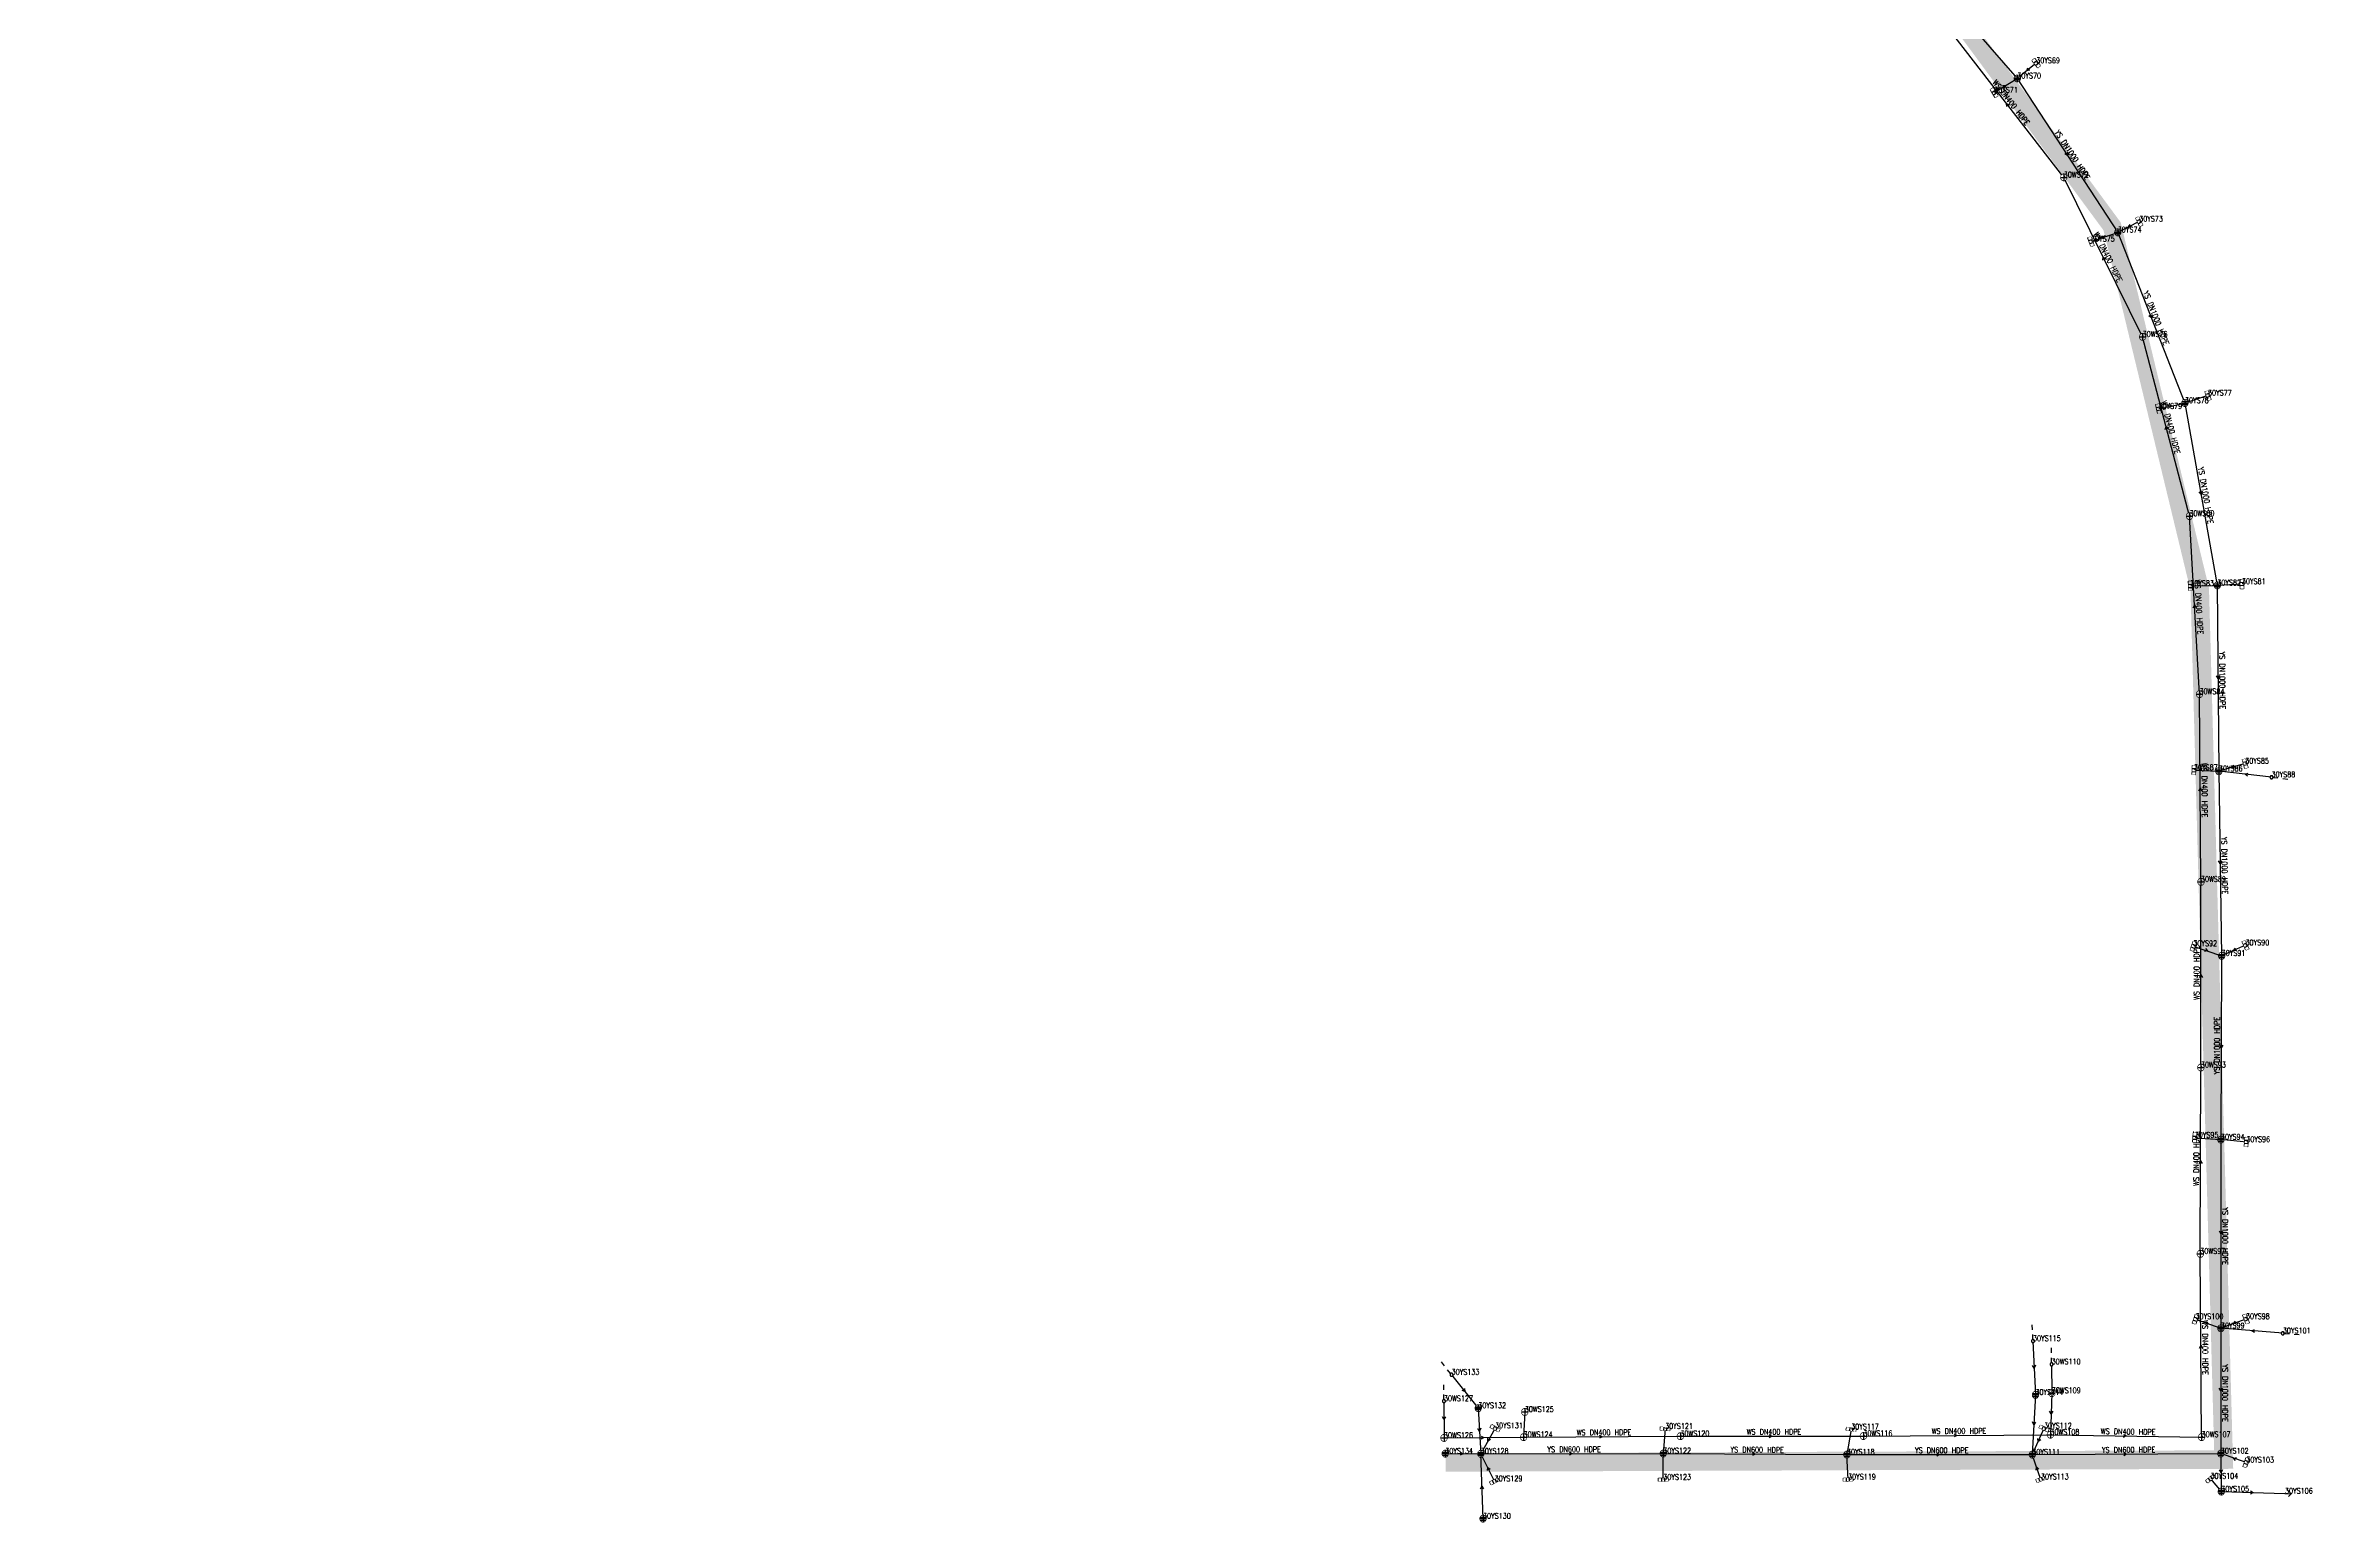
# Model space of a CAD drawing. Extents: x 78813 to 99477, y 2421021 to 2448125.
# Drawn here: x 81589.8 to 81956.3, y 2430629.7 to 2430868.6 of the extents above; entities that cross this region are included whole.
import ezdxf
from ezdxf.enums import TextEntityAlignment as Align

# ---------------------------------------------------------------- set-up
doc = ezdxf.new("R2010")
doc.units = 0
doc.set_wipeout_variables(frame=1)
doc.layers.get('0').update_dxf_attribs({"linetype": 'CONTINUOUS'})
for name, color, linetype in [('DX_WS', 16, 'CONTINUOUS'), ('DX_YS', 42, 'CONTINUOUS'), ('道路', 5, 'CONTINUOUS')]:
    doc.layers.add(name, color=color, linetype=linetype)
for name, color, linetype, true_color in [('WSLINE', 7, 'CONTINUOUS', 0x7f0000), ('YSANNEXE', 7, 'CONTINUOUS', 0xcc9900), ('YSLINE', 7, 'CONTINUOUS', 0xcc9900)]:
    doc.layers.add(name, color=color, linetype=linetype, true_color=true_color)
doc.styles.add('CcNameZT', font='txt.SHX', dxfattribs={"width": 0.8, "bigfont": 'HZTXT.SHX'})
doc.styles.get("Standard").update_dxf_attribs({"font": 'txt.shx', "bigfont": 'hztxt.shx'})

# ---------------------------------------------------------------- blocks, each defined once
blk = doc.blocks.new('PS非普查')
blk.add_lwpolyline([(3.7, 0), (5.3, 0)])
blk.add_wipeout([(0.5, 0), (0.5, 0.03), (0.5, 0.07), (0.49, 0.1), (0.48, 0.14), (0.47, 0.17), (0.46, 0.2), (0.44, 0.23), (0.42, 0.26), (0.4, 0.29), (0.38, 0.32), (0.36, 0.35), (0.33, 0.37), (0.31, 0.39), (0.28, 0.41), (0.25, 0.43), (0.22, 0.45), (0.19, 0.46), (0.15, 0.48), (0.12, 0.49), (0.09, 0.49), (0.05, 0.5), (0.02, 0.5), (-0.02, 0.5), (-0.05, 0.5), (-0.09, 0.49), (-0.12, 0.49), (-0.15, 0.48), (-0.19, 0.46), (-0.22, 0.45), (-0.25, 0.43), (-0.28, 0.41), (-0.31, 0.39), (-0.33, 0.37), (-0.36, 0.35), (-0.38, 0.32), (-0.4, 0.29), (-0.42, 0.26), (-0.44, 0.23), (-0.46, 0.2), (-0.47, 0.17), (-0.48, 0.14), (-0.49, 0.1), (-0.5, 0.07), (-0.5, 0.03), (-0.5, 0), (-0.5, -0.03), (-0.5, -0.07), (-0.49, -0.1), (-0.48, -0.14), (-0.47, -0.17), (-0.46, -0.2), (-0.44, -0.23), (-0.42, -0.26), (-0.4, -0.29), (-0.38, -0.32), (-0.36, -0.35), (-0.33, -0.37), (-0.31, -0.39), (-0.28, -0.41), (-0.25, -0.43), (-0.22, -0.45), (-0.19, -0.46), (-0.15, -0.48), (-0.12, -0.49), (-0.09, -0.49), (-0.05, -0.5), (-0.02, -0.5), (0.02, -0.5), (0.05, -0.5), (0.09, -0.49), (0.12, -0.49), (0.15, -0.48), (0.19, -0.46), (0.22, -0.45), (0.25, -0.43), (0.28, -0.41), (0.31, -0.39), (0.33, -0.37), (0.36, -0.35), (0.38, -0.32), (0.4, -0.29), (0.42, -0.26), (0.44, -0.23), (0.46, -0.2), (0.47, -0.17), (0.48, -0.14), (0.49, -0.1), (0.5, -0.07)])
blk.add_line((0.5, 0), (2.1, 0))
blk.add_lwpolyline([(0.5, 0), (0.5, 0.03), (0.5, 0.07), (0.49, 0.1), (0.48, 0.14), (0.47, 0.17), (0.46, 0.2), (0.44, 0.23), (0.42, 0.26), (0.4, 0.29), (0.38, 0.32), (0.36, 0.35), (0.33, 0.37), (0.31, 0.39), (0.28, 0.41), (0.25, 0.43), (0.22, 0.45), (0.19, 0.46), (0.15, 0.48), (0.12, 0.49), (0.09, 0.49), (0.05, 0.5), (0.02, 0.5), (-0.02, 0.5), (-0.05, 0.5), (-0.09, 0.49), (-0.12, 0.49), (-0.15, 0.48), (-0.19, 0.46), (-0.22, 0.45), (-0.25, 0.43), (-0.28, 0.41), (-0.31, 0.39), (-0.33, 0.37), (-0.36, 0.35), (-0.38, 0.32), (-0.4, 0.29), (-0.42, 0.26), (-0.44, 0.23), (-0.46, 0.2), (-0.47, 0.17), (-0.48, 0.14), (-0.49, 0.1), (-0.5, 0.07), (-0.5, 0.03), (-0.5, 0), (-0.5, -0.03), (-0.5, -0.07), (-0.49, -0.1), (-0.48, -0.14), (-0.47, -0.17), (-0.46, -0.2), (-0.44, -0.23), (-0.42, -0.26), (-0.4, -0.29), (-0.38, -0.32), (-0.36, -0.35), (-0.33, -0.37), (-0.31, -0.39), (-0.28, -0.41), (-0.25, -0.43), (-0.22, -0.45), (-0.19, -0.46), (-0.15, -0.48), (-0.12, -0.49), (-0.09, -0.49), (-0.05, -0.5), (-0.02, -0.5), (0.02, -0.5), (0.05, -0.5), (0.09, -0.49), (0.12, -0.49), (0.15, -0.48), (0.19, -0.46), (0.22, -0.45), (0.25, -0.43), (0.28, -0.41), (0.31, -0.39), (0.33, -0.37), (0.36, -0.35), (0.38, -0.32), (0.4, -0.29), (0.42, -0.26), (0.44, -0.23), (0.46, -0.2), (0.47, -0.17), (0.48, -0.14), (0.49, -0.1), (0.5, -0.07), (0.5, 0)], close=True)
blk = doc.blocks.new('PS污水井')
blk.add_lwpolyline([(1, 0), (1, 0.07), (0.99, 0.14), (0.98, 0.21), (0.96, 0.28), (0.94, 0.34), (0.91, 0.41), (0.88, 0.47), (0.85, 0.53), (0.81, 0.59), (0.77, 0.64), (0.72, 0.69), (0.67, 0.74), (0.62, 0.79), (0.56, 0.83), (0.5, 0.87), (0.44, 0.9), (0.37, 0.93), (0.31, 0.95), (0.24, 0.97), (0.17, 0.98), (0.1, 0.99), (0.03, 1), (-0.03, 1), (-0.1, 0.99), (-0.17, 0.98), (-0.24, 0.97), (-0.31, 0.95), (-0.37, 0.93), (-0.44, 0.9), (-0.5, 0.87), (-0.56, 0.83), (-0.62, 0.79), (-0.67, 0.74), (-0.72, 0.69), (-0.77, 0.64), (-0.81, 0.59), (-0.85, 0.53), (-0.88, 0.47), (-0.91, 0.41), (-0.94, 0.34), (-0.96, 0.28), (-0.98, 0.21), (-0.99, 0.14), (-1, 0.07), (-1, 0), (-1, -0.07), (-0.99, -0.14), (-0.98, -0.21), (-0.96, -0.28), (-0.94, -0.34), (-0.91, -0.41), (-0.88, -0.47), (-0.85, -0.53), (-0.81, -0.59), (-0.77, -0.64), (-0.72, -0.69), (-0.67, -0.74), (-0.62, -0.79), (-0.56, -0.83), (-0.5, -0.87), (-0.44, -0.9), (-0.37, -0.93), (-0.31, -0.95), (-0.24, -0.97), (-0.17, -0.98), (-0.1, -0.99), (-0.03, -1), (0.03, -1), (0.1, -0.99), (0.17, -0.98), (0.24, -0.97), (0.31, -0.95), (0.37, -0.93), (0.44, -0.9), (0.5, -0.87), (0.56, -0.83), (0.62, -0.79), (0.67, -0.74), (0.72, -0.69), (0.77, -0.64), (0.81, -0.59), (0.85, -0.53), (0.88, -0.47), (0.91, -0.41), (0.94, -0.34), (0.96, -0.28), (0.98, -0.21), (0.99, -0.14), (1, 0)], close=True)
blk.add_wipeout([(1, 0), (1, 0.07), (0.99, 0.14), (0.98, 0.21), (0.96, 0.28), (0.94, 0.34), (0.91, 0.41), (0.88, 0.47), (0.85, 0.53), (0.81, 0.59), (0.77, 0.64), (0.72, 0.69), (0.67, 0.74), (0.62, 0.79), (0.56, 0.83), (0.5, 0.87), (0.44, 0.9), (0.37, 0.93), (0.31, 0.95), (0.24, 0.97), (0.17, 0.98), (0.1, 0.99), (0.03, 1), (-0.03, 1), (-0.1, 0.99), (-0.17, 0.98), (-0.24, 0.97), (-0.31, 0.95), (-0.37, 0.93), (-0.44, 0.9), (-0.5, 0.87), (-0.56, 0.83), (-0.62, 0.79), (-0.67, 0.74), (-0.72, 0.69), (-0.77, 0.64), (-0.81, 0.59), (-0.85, 0.53), (-0.88, 0.47), (-0.91, 0.41), (-0.94, 0.34), (-0.96, 0.28), (-0.98, 0.21), (-0.99, 0.14), (-1, 0.07), (-1, 0), (-1, -0.07), (-0.99, -0.14), (-0.98, -0.21), (-0.96, -0.28), (-0.94, -0.34), (-0.91, -0.41), (-0.88, -0.47), (-0.85, -0.53), (-0.81, -0.59), (-0.77, -0.64), (-0.72, -0.69), (-0.67, -0.74), (-0.62, -0.79), (-0.56, -0.83), (-0.5, -0.87), (-0.44, -0.9), (-0.37, -0.93), (-0.31, -0.95), (-0.24, -0.97), (-0.17, -0.98), (-0.1, -0.99), (-0.03, -1), (0.03, -1), (0.1, -0.99), (0.17, -0.98), (0.24, -0.97), (0.31, -0.95), (0.37, -0.93), (0.44, -0.9), (0.5, -0.87), (0.56, -0.83), (0.62, -0.79), (0.67, -0.74), (0.72, -0.69), (0.77, -0.64), (0.81, -0.59), (0.85, -0.53), (0.88, -0.47), (0.91, -0.41), (0.94, -0.34), (0.96, -0.28), (0.98, -0.21), (0.99, -0.14)])
for p, q in [((-1, 0), (0, 0)), ((0, 1), (0, 0)), ((0, 0), (0, -1)), ((0, 0), (1, 0))]:
    blk.add_line(p, q)
blk = doc.blocks.new('LX')
for p, q in [((-0.866, 0.5), (0, 0)), ((0, 0), (-0.866, -0.5))]:
    blk.add_line(p, q)
blk = doc.blocks.new('PS出水口')
for points in [[(0, 0), (1.97, 0)], [(1.15, -0.88), (1.97, 0), (1.11, 0.93)]]:
    blk.add_lwpolyline(points)
blk = doc.blocks.new('PS雨水井')
blk.add_lwpolyline([(1, 0), (1, 0.07), (0.99, 0.14), (0.98, 0.21), (0.96, 0.28), (0.94, 0.34), (0.91, 0.41), (0.88, 0.47), (0.85, 0.53), (0.81, 0.59), (0.77, 0.64), (0.72, 0.69), (0.67, 0.74), (0.62, 0.79), (0.56, 0.83), (0.5, 0.87), (0.44, 0.9), (0.37, 0.93), (0.31, 0.95), (0.24, 0.97), (0.17, 0.98), (0.1, 0.99), (0.03, 1), (-0.03, 1), (-0.1, 0.99), (-0.17, 0.98), (-0.24, 0.97), (-0.31, 0.95), (-0.37, 0.93), (-0.44, 0.9), (-0.5, 0.87), (-0.56, 0.83), (-0.62, 0.79), (-0.67, 0.74), (-0.72, 0.69), (-0.77, 0.64), (-0.81, 0.59), (-0.85, 0.53), (-0.88, 0.47), (-0.91, 0.41), (-0.94, 0.34), (-0.96, 0.28), (-0.98, 0.21), (-0.99, 0.14), (-1, 0.07), (-1, 0), (-1, -0.07), (-0.99, -0.14), (-0.98, -0.21), (-0.96, -0.28), (-0.94, -0.34), (-0.91, -0.41), (-0.88, -0.47), (-0.85, -0.53), (-0.81, -0.59), (-0.77, -0.64), (-0.72, -0.69), (-0.67, -0.74), (-0.62, -0.79), (-0.56, -0.83), (-0.5, -0.87), (-0.44, -0.9), (-0.37, -0.93), (-0.31, -0.95), (-0.24, -0.97), (-0.17, -0.98), (-0.1, -0.99), (-0.03, -1), (0.03, -1), (0.1, -0.99), (0.17, -0.98), (0.24, -0.97), (0.31, -0.95), (0.37, -0.93), (0.44, -0.9), (0.5, -0.87), (0.56, -0.83), (0.62, -0.79), (0.67, -0.74), (0.72, -0.69), (0.77, -0.64), (0.81, -0.59), (0.85, -0.53), (0.88, -0.47), (0.91, -0.41), (0.94, -0.34), (0.96, -0.28), (0.98, -0.21), (0.99, -0.14), (1, 0)], close=True)
blk.add_wipeout([(1, 0), (1, 0.07), (0.99, 0.14), (0.98, 0.21), (0.96, 0.28), (0.94, 0.34), (0.91, 0.41), (0.88, 0.47), (0.85, 0.53), (0.81, 0.59), (0.77, 0.64), (0.72, 0.69), (0.67, 0.74), (0.62, 0.79), (0.56, 0.83), (0.5, 0.87), (0.44, 0.9), (0.37, 0.93), (0.31, 0.95), (0.24, 0.97), (0.17, 0.98), (0.1, 0.99), (0.03, 1), (-0.03, 1), (-0.1, 0.99), (-0.17, 0.98), (-0.24, 0.97), (-0.31, 0.95), (-0.37, 0.93), (-0.44, 0.9), (-0.5, 0.87), (-0.56, 0.83), (-0.62, 0.79), (-0.67, 0.74), (-0.72, 0.69), (-0.77, 0.64), (-0.81, 0.59), (-0.85, 0.53), (-0.88, 0.47), (-0.91, 0.41), (-0.94, 0.34), (-0.96, 0.28), (-0.98, 0.21), (-0.99, 0.14), (-1, 0.07), (-1, 0), (-1, -0.07), (-0.99, -0.14), (-0.98, -0.21), (-0.96, -0.28), (-0.94, -0.34), (-0.91, -0.41), (-0.88, -0.47), (-0.85, -0.53), (-0.81, -0.59), (-0.77, -0.64), (-0.72, -0.69), (-0.67, -0.74), (-0.62, -0.79), (-0.56, -0.83), (-0.5, -0.87), (-0.44, -0.9), (-0.37, -0.93), (-0.31, -0.95), (-0.24, -0.97), (-0.17, -0.98), (-0.1, -0.99), (-0.03, -1), (0.03, -1), (0.1, -0.99), (0.17, -0.98), (0.24, -0.97), (0.31, -0.95), (0.37, -0.93), (0.44, -0.9), (0.5, -0.87), (0.56, -0.83), (0.62, -0.79), (0.67, -0.74), (0.72, -0.69), (0.77, -0.64), (0.81, -0.59), (0.85, -0.53), (0.88, -0.47), (0.91, -0.41), (0.94, -0.34), (0.96, -0.28), (0.98, -0.21), (0.99, -0.14)])
for p, q in [((-1, 0), (0, 0)), ((-0.88, 0.48), (0, 0.47)), ((0, 1), (0, 0)), ((0, 0.47), (0.88, 0.47)), ((0, 0), (0, -1)), ((0, 0), (1, 0)), ((-0.88, -0.48), (0, -0.48)), ((0, -0.48), (0.88, -0.48))]:
    blk.add_line(p, q)
blk = doc.blocks.new('PS雨篦')
blk.add_lwpolyline([(-1.5, 0.5), (0, 0.5), (1.5, 0.5), (1.5, -0.5), (0, -0.5), (-1.5, -0.5)], close=True)
blk.add_wipeout([(-1.5, 0.5), (0, 0.5), (1.5, 0.5), (1.5, -0.5), (0, -0.5), (-1.5, -0.5)])
for p, q in [((-0.51, -0.5), (-0.51, 0.5)), ((0.49, -0.5), (0.49, 0.5))]:
    blk.add_line(p, q)

msp = doc.modelspace()

# ---------------------------------------------------------------- linework, layer by layer
at = {"layer": 'WSLINE'}
for p, q in [((81916.39, 2430847.25), (81897.88, 2430871.12)), ((81929.14, 2430821.43), (81916.39, 2430847.25)), ((81936.73, 2430792.42), (81929.14, 2430821.43)), ((81938.35, 2430763.6), (81936.73, 2430792.42)), ((81938.59, 2430733.22), (81938.35, 2430763.6)), ((81938.57, 2430703.17), (81938.59, 2430733.22)), ((81938.48, 2430673.01), (81938.57, 2430703.17)), ((81938.69, 2430643.35), (81938.48, 2430673.01)), ((81914.42, 2430655.13), (81914.45, 2430650.46)), ((81816.11, 2430649.17), (81816.12, 2430643.21)), ((81914.45, 2430650.46), (81914.23, 2430643.74)), ((81829.19, 2430647.42), (81828.99, 2430643.33)), ((81816.12, 2430643.21), (81828.99, 2430643.33)), ((81828.99, 2430643.33), (81854.36, 2430643.49)), ((81854.36, 2430643.49), (81883.97, 2430643.52)), ((81883.97, 2430643.52), (81914.23, 2430643.74)), ((81914.23, 2430643.74), (81938.69, 2430643.35))]:
    msp.add_line(p, q, dxfattribs=at)
at = {"layer": 'YSLINE'}
for p, q in [((81888.7, 2430886.36), (81908.87, 2430863.26)), ((81911.93, 2430865.73), (81908.87, 2430863.26)), ((81905.13, 2430860.96), (81908.87, 2430863.26)), ((81928.59, 2430840.09), (81925.12, 2430838.35)), ((81920.79, 2430836.86), (81925.12, 2430838.35)), ((81931.71, 2430809.79), (81935.99, 2430810.72)), ((81939.72, 2430811.93), (81935.99, 2430810.72)), ((81936.85, 2430781.12), (81941.23, 2430781.21)), ((81945.2, 2430781.41), (81941.23, 2430781.21)), ((81941.23, 2430781.21), (81941.48, 2430751.12)), ((81937.44, 2430751.31), (81941.48, 2430751.12)), ((81945.74, 2430752.36), (81941.48, 2430751.12)), ((81941.48, 2430751.12), (81941.93, 2430721.24)), ((81950, 2430750.15), (81941.48, 2430751.12)), ((81937.35, 2430722.81), (81941.93, 2430721.24)), ((81945.79, 2430722.95), (81941.93, 2430721.24)), ((81941.93, 2430721.24), (81941.81, 2430691.5)), ((81937.57, 2430691.81), (81941.81, 2430691.5)), ((81941.81, 2430691.5), (81941.81, 2430660.96)), ((81945.93, 2430691.11), (81941.81, 2430691.5)), ((81937.71, 2430662.43), (81941.81, 2430660.96)), ((81941.81, 2430660.96), (81941.8, 2430640.68)), ((81945.87, 2430662.46), (81941.81, 2430660.96)), ((81951.83, 2430660.15), (81941.81, 2430660.96)), ((81911.41, 2430658.89), (81911.81, 2430650.18)), ((81911.81, 2430650.18), (81911.3, 2430640.51)), ((81821.66, 2430648.03), (81822.07, 2430640.64)), ((81824.38, 2430644.78), (81822.07, 2430640.64)), ((81851.89, 2430644.68), (81851.59, 2430640.69)), ((81816.32, 2430640.67), (81822.07, 2430640.64)), ((81822.07, 2430640.64), (81851.59, 2430640.69)), ((81824.31, 2430636.2), (81822.07, 2430640.64)), ((81822.43, 2430630.15), (81822.07, 2430640.64)), ((81851.59, 2430640.69), (81881.3, 2430640.52)), ((81851.59, 2430636.44), (81851.59, 2430640.69)), ((81881.3, 2430640.52), (81911.3, 2430640.51)), ((81881.49, 2430636.48), (81881.3, 2430640.52)), ((81911.3, 2430640.51), (81941.8, 2430640.68)), ((81912.7, 2430636.51), (81911.3, 2430640.51)), ((81941.8, 2430640.68), (81941.88, 2430634.53)), ((81945.91, 2430639.23), (81941.8, 2430640.68)), ((81940.12, 2430636.62), (81941.88, 2430634.53)), ((81941.88, 2430634.53), (81952.17, 2430634.2))]:
    msp.add_line(p, q, dxfattribs=at)

# ---------------------------------------------------------------- block references
at = {"layer": 'DX_WS', "yscale": 0.5, "zscale": 0.5}
for p, xscale, rotation in [((81907.13, 2430859.19), 0.5000000000862933, 127.7695883071966), ((81922.76, 2430834.34), 0.5000000001888248, 116.3104324009193), ((81932.93, 2430806.92), 0.4999999998417305, 104.8512765145052), ((81937.54, 2430778.01), 0.5000000000867161, 93.39212060491697), ((81938.47, 2430748.41), 0.4999999998723026, 90.52733163118023), ((81938.58, 2430718.19), 0.5000000002092398, 89.95437383628578), ((81938.52, 2430688.09), 0.5000000002092398, 89.95437383628578), ((81938.58, 2430658.18), 0.4999999998723026, 90.52733163118023), ((81816.11, 2430646.19), 0.5000000000199599, 269.8631215064646), ((81914.34, 2430647.1), 0.5000000000355439, 268.1442481208767), ((81822.55, 2430643.27), 0.4999999999928849, 0.5729577799877863), ((81841.68, 2430643.41), 0.4999999999928849, 0.5729577799877863), ((81899.1, 2430643.63), 0.4999999999928849, 0.5729577799877863), ((81926.46, 2430643.54), 0.5000000000017718, 359.2445375236639)]:
    msp.add_blockref('LX', p, dxfattribs=dict(at, xscale=xscale, rotation=rotation))
at = {"layer": 'DX_WS', "xscale": 0.5, "yscale": 0.5, "zscale": 0.5}
msp.add_blockref('LX', (81869.17, 2430643.5), dxfattribs=at)
at = {"layer": 'DX_YS', "xscale": 0.4999999999959327, "yscale": 0.5, "zscale": 0.5, "rotation": 358.1574142804642}
msp.add_blockref('PS出水口', (81952.17, 2430634.2, 1.74), dxfattribs=at)
at = {"layer": 'YSANNEXE', "yscale": 0.5, "zscale": 0.5}
for p, xscale, rotation in [((81917, 2430850.81), 0.5000000001115099, 303.094673616839), ((81930.56, 2430824.54), 0.4999999998803142, 291.6355177265195), ((81938.61, 2430795.97), 0.5000000001688113, 280.1763618147628), ((81941.35, 2430766.16), 0.4999999997689699, 270.436079302113), ((81941.7, 2430736.18), 0.5000000000663659, 271.0090370968863), ((81941.87, 2430706.37), 0.5000000000199599, 269.8631215064646), ((81941.81, 2430676.23), 0.5000000000199599, 269.8631215064646), ((81911.61, 2430654.53), 0.5000000000207138, 272.7279104819689), ((81819.5, 2430650.73), 0.500000000170287, 308.8242515605929), ((81941.8, 2430650.82), 0.5000000000199599, 269.8631215064646), ((81819.19, 2430640.66), 0.4999999999993288, 359.8174953292088), ((81866.45, 2430640.6), 0.4999999999993288, 359.8174953292088), ((81896.3, 2430640.52), 0.4999999999993288, 359.8174953292088), ((81926.55, 2430640.59), 0.4999999999928849, 0.5729577799877863), ((81947.03, 2430634.37), 0.4999999999888142, 358.0986219831322)]:
    msp.add_blockref('LX', p, dxfattribs=dict(at, xscale=xscale, rotation=rotation))
at = {"layer": 'YSANNEXE', "xscale": 0.5, "yscale": 0.5, "zscale": 0.5}
msp.add_blockref('LX', (81836.83, 2430640.67), dxfattribs=at)

# ---------------------------------------------------------------- texts
at = {"layer": 'DX_WS', "style": 'CcNameZT', "width": 0.8}
for rotation, p in [(307.8006, (81907.33, 2430859.34, 1.19)), (296.2687, (81922.99, 2430834.45, 1.48)), (284.6613, (81933.17, 2430806.99, 1.54)), (273.2301, (81937.79, 2430778.02, 1.54)), (270.4412, (81938.72, 2430748.41, 1.44)), (89.96, (81938.33, 2430718.19, 1.42)), (89.8347, (81938.27, 2430688.09, 1.4)), (270.4076, (81938.83, 2430658.18, 1.58)), (0.3524, (81841.67, 2430643.66, 1.85)), (0.0542, (81869.17, 2430643.75, 1.67)), (0.4223, (81899.1, 2430643.88, 1.63)), (359.0843, (81926.46, 2430643.79, 1.57))]:
    msp.add_text(' WS DN400 HDPE', height=0.9, rotation=rotation, dxfattribs=at).set_placement(p, align=Align.CENTER)
at = {"layer": 'DX_YS', "style": 'CcNameZT', "width": 0.8}
for s, rotation, p in [(' YS DN1000 HDPE', 270.4779, (81941.6, 2430766.17, 1.23)), (' YS DN1000 HDPE', 270.8744, (81941.95, 2430736.18, 1.06)), (' YS DN1000 HDPE', 270.0075, (81942.06, 2430676.23, 0.95)), (' YS DN1000 HDPE', 269.9661, (81942.05, 2430650.82, 0.91)), (' YS DN600 HDPE', 0.0893, (81836.83, 2430640.92, 2.46)), (' YS DN600 HDPE', 359.6741, (81866.45, 2430640.85, 2.37)), (' YS DN600 HDPE', 359.9828, (81896.3, 2430640.77, 2.33)), (' YS DN600 HDPE', 0.31, (81926.55, 2430640.84, 2.32))]:
    msp.add_text(s, height=0.9, rotation=rotation, dxfattribs=at).set_placement(p, align=Align.CENTER)
at = {"layer": 'DX_YS', "width": 0.8}
msp.add_text('30YS106', height=0.9, dxfattribs=at).set_placement((81952.17, 2430634.2, 1.74))

# ---------------------------------------------------------------- next in the draw order: block references
at = {"layer": 'DX_WS', "xscale": 0.5, "yscale": 0.5, "zscale": 0.5}
for p in [(81916.39, 2430847.25, 1.19), (81929.14, 2430821.43, 1.48), (81936.73, 2430792.42, 1.54), (81938.35, 2430763.6, 1.54), (81938.59, 2430733.22, 1.44), (81938.57, 2430703.17, 1.42), (81938.48, 2430673.01, 1.4), (81914.45, 2430650.46, 1.98), (81829.19, 2430647.42, 2.13), (81816.12, 2430643.21, 1.79), (81828.99, 2430643.33, 1.85), (81854.36, 2430643.49, 1.67), (81883.97, 2430643.52, 1.63), (81914.23, 2430643.74, 1.57), (81938.69, 2430643.35, 1.58)]:
    msp.add_blockref('PS污水井', p, dxfattribs=at)
at = {"layer": 'DX_WS', "yscale": 0.5, "zscale": 0.5}
for p, xscale, rotation in [((81914.42, 2430655.13, 2.06), 0.4999999999926122, 90.3776584096742), ((81816.11, 2430649.17, 2.46), 0.4999999999941259, 90.07978301858176)]:
    msp.add_blockref('PS非普查', p, dxfattribs=dict(at, xscale=xscale, rotation=rotation))
at = {"layer": 'DX_YS', "yscale": 0.5, "zscale": 0.5}
for name, p, xscale, rotation in [('PS雨篦', (81905.13, 2430860.96, 2.67), 0.5000000000012857, 301.6083572156929), ('PS雨篦', (81945.2, 2430781.41, 2.75), 0.4999999998941704, 92.90913209552448), ('PS雨篦', (81937.44, 2430751.31, 2.86), 0.4999999998226592, 267.321531495124), ('PS雨篦', (81945.74, 2430752.36, 2.75), 0.4999999999305255, 106.2803307650509), ('PS非普查', (81950, 2430750.15, 1.89), 0.4999999999848377, 353.4902422741849), ('PS雨篦', (81937.35, 2430722.81, 2.81), 0.4999999998433203, 251.0680093938667), ('PS雨篦', (81945.79, 2430722.95, 2.82), 0.5000000002023177, 113.8950044246079), ('PS雨篦', (81937.57, 2430691.81, 2.54), 0.4999999998330018, 265.8846072027858), ('PS雨篦', (81945.93, 2430691.11, 2.56), 0.4999999997915544, 84.62394278976592), ('PS非普查', (81911.41, 2430658.89, 2.8), 0.4999999999555381, 92.63001986141191), ('PS雨篦', (81937.71, 2430662.43, 2.83), 0.5000000001887552, 250.2189228971493), ('PS雨篦', (81945.87, 2430662.46, 2.77), 0.5000000000876502, 110.3079526778937), ('PS非普查', (81951.83, 2430660.15, 1.94), 0.499999999986148, 355.3831185203732), ('PS雨篦', (81824.38, 2430644.78, 4.51), 0.5000000001024807, 150.8149406951548), ('PS雨篦', (81945.91, 2430639.23, 2.76), 0.5000000000405759, 70.62858895935504), ('PS雨篦', (81824.31, 2430636.2, 3.25), 0.4999999998955077, 26.73486929533827), ('PS雨篦', (81881.49, 2430636.48, 3.01), 0.4999999999937056, 2.693285141985259), ('PS雨篦', (81912.7, 2430636.51, 3.04), 0.500000000013603, 19.29387244846922)]:
    msp.add_blockref(name, p, dxfattribs=dict(at, xscale=xscale, rotation=rotation))
at = {"layer": 'DX_YS', "xscale": 0.5, "yscale": 0.5, "zscale": 0.5}
for name, p in [('PS雨水井', (81941.48, 2430751.12, 1.06)), ('PS雨水井', (81941.93, 2430721.24, 1.03)), ('PS雨水井', (81941.81, 2430691.5, 0.95)), ('PS雨水井', (81941.81, 2430660.96, 0.91)), ('PS雨水井', (81822.07, 2430640.64, 2.46)), ('PS雨水井', (81941.8, 2430640.68, 0.87)), ('PS雨篦', (81851.59, 2430636.44, 3.29)), ('PS雨水井', (81941.88, 2430634.53, 1.85)), ('PS雨水井', (81822.43, 2430630.15, 2.57))]:
    msp.add_blockref(name, p, dxfattribs=at)

# ---------------------------------------------------------------- next in the draw order: linework, layer by layer
at = {"layer": 'YSLINE'}
for p, q in [((81908.87, 2430863.26), (81925.12, 2430838.35)), ((81925.12, 2430838.35), (81935.99, 2430810.72)), ((81935.99, 2430810.72), (81941.23, 2430781.21)), ((81817.34, 2430653.44), (81821.66, 2430648.03)), ((81881.99, 2430644.6), (81881.3, 2430640.52)), ((81913.19, 2430644.76), (81911.3, 2430640.51))]:
    msp.add_line(p, q, dxfattribs=at)

# ---------------------------------------------------------------- next in the draw order: block references
at = {"layer": 'DX_YS', "xscale": 0.5, "yscale": 0.5, "zscale": 0.5}
for p in [(81911.81, 2430650.18, 2.48), (81816.32, 2430640.67, 2.54), (81851.59, 2430640.69, 2.37)]:
    msp.add_blockref('PS雨水井', p, dxfattribs=at)
at = {"layer": 'DX_YS', "xscale": 0.5000000000720025, "yscale": 0.5, "zscale": 0.5, "rotation": 220.2511303464229}
msp.add_blockref('PS雨篦', (81940.12, 2430636.62, 2.78), dxfattribs=at)
at = {"layer": 'YSANNEXE', "yscale": 0.5, "zscale": 0.5}
for p, xscale, rotation in [((81943.61, 2430751.74), 0.4999999999450667, 196.5245237110678), ((81945.74, 2430750.63), 0.5000000000087568, 173.6062119174071), ((81939.64, 2430722.03), 0.4999999999334072, 340.9098881265243), ((81943.86, 2430722.1), 0.5000000000518847, 203.9729750801555), ((81939.76, 2430661.69), 0.5000000000428702, 340.3369302962047), ((81943.84, 2430661.71), 0.5000000000406626, 200.5352283095383), ((81946.82, 2430660.55), 0.4999999999906048, 175.3250853148157), ((81821.87, 2430644.33), 0.499999999836054, 273.3008682787107), ((81823.23, 2430642.71), 0.5000000001494865, 240.6422739652456), ((81823.19, 2430638.42), 0.5000000001831607, 116.8833901952845), ((81943.85, 2430639.95), 0.4999999999447087, 160.4281826551502), ((81822.25, 2430635.4), 0.5000000001197553, 92.24620501483739)]:
    msp.add_blockref('LX', p, dxfattribs=dict(at, xscale=xscale, rotation=rotation))

# ---------------------------------------------------------------- next in the draw order: texts
at = {"layer": 'DX_WS', "style": 'CcNameZT', "width": 0.8}
for s, p in [('30WS72', (81916.39, 2430847.25, 1.19)), ('30WS76', (81929.14, 2430821.43, 1.48)), ('30WS80', (81936.73, 2430792.42, 1.54)), ('30WS84', (81938.35, 2430763.6, 1.54)), ('30WS89', (81938.59, 2430733.22, 1.44)), ('30WS93', (81938.57, 2430703.17, 1.42)), ('30WS97', (81938.48, 2430673.01, 1.4)), ('30WS110', (81914.42, 2430655.13, 2.06)), ('30WS127', (81816.11, 2430649.17, 2.46)), ('30WS109', (81914.45, 2430650.46, 1.98)), ('30WS125', (81829.19, 2430647.42, 2.13)), ('30WS126', (81816.12, 2430643.21, 1.79)), ('30WS124', (81828.99, 2430643.33, 1.85)), ('30WS120', (81854.36, 2430643.49, 1.67)), ('30WS116', (81883.97, 2430643.52, 1.63)), ('30WS108', (81914.23, 2430643.74, 1.57)), ('30WS107', (81938.69, 2430643.35, 1.58))]:
    msp.add_text(s, height=0.9, dxfattribs=at).set_placement(p)
at = {"layer": 'DX_YS', "style": 'CcNameZT', "width": 0.8}
for rotation, p in [(303.1296, (81917.21, 2430850.94, 1.03)), (291.4728, (81930.79, 2430824.63, 1.06)), (280.0522, (81938.86, 2430796.01, 1.11)), (89.7592, (81941.62, 2430706.37, 1.03))]:
    msp.add_text(' YS DN1000 HDPE', height=0.9, rotation=rotation, dxfattribs=at).set_placement(p, align=Align.CENTER)
at = {"layer": 'DX_YS', "width": 0.8}
for s, p in [('30YS81', (81945.2, 2430781.41, 2.75)), ('30YS87', (81937.44, 2430751.31, 2.86)), ('30YS86', (81941.48, 2430751.12, 1.06)), ('30YS85', (81945.74, 2430752.36, 2.75)), ('30YS88', (81950, 2430750.15, 1.89)), ('30YS92', (81937.35, 2430722.81, 2.81)), ('30YS91', (81941.93, 2430721.24, 1.03)), ('30YS90', (81945.79, 2430722.95, 2.82)), ('30YS95', (81937.57, 2430691.81, 2.54)), ('30YS94', (81941.81, 2430691.5, 0.95)), ('30YS96', (81945.93, 2430691.11, 2.56)), ('30YS100', (81937.71, 2430662.43, 2.83)), ('30YS98', (81945.87, 2430662.46, 2.77)), ('30YS115', (81911.41, 2430658.89, 2.8)), ('30YS99', (81941.81, 2430660.96, 0.91)), ('30YS101', (81951.83, 2430660.15, 1.94)), ('30YS131', (81824.38, 2430644.78, 4.51)), ('30YS128', (81822.07, 2430640.64, 2.46)), ('30YS102', (81941.8, 2430640.68, 0.87)), ('30YS103', (81945.91, 2430639.23, 2.76)), ('30YS129', (81824.31, 2430636.2, 3.25)), ('30YS123', (81851.59, 2430636.44, 3.29)), ('30YS119', (81881.49, 2430636.48, 3.01)), ('30YS113', (81912.7, 2430636.51, 3.04)), ('30YS130', (81822.43, 2430630.15, 2.57))]:
    msp.add_text(s, height=0.9, dxfattribs=at).set_placement(p)

# ---------------------------------------------------------------- next in the draw order: block references
at = {"layer": 'DX_YS', "yscale": 0.5, "zscale": 0.5}
for name, p, xscale, rotation in [('PS雨篦', (81911.93, 2430865.73, 2.65), 0.499999999872104, 128.9192590814623), ('PS雨篦', (81928.59, 2430840.09, 2.61), 0.499999999880212, 116.6510708860402), ('PS雨篦', (81920.79, 2430836.86, 2.53), 0.5000000001778867, 288.9999464619377), ('PS雨篦', (81931.71, 2430809.79, 2.74), 0.5000000000101374, 282.2525661403645), ('PS雨篦', (81939.72, 2430811.93, 2.72), 0.5000000001964835, 108.0139020474676), ('PS雨篦', (81936.85, 2430781.12, 2.67), 0.500000000159694, 271.1653991170467), ('PS非普查', (81817.34, 2430653.44, 3.42), 0.4999999998272967, 128.5591221156874), ('PS雨篦', (81851.89, 2430644.68, 3.02), 0.4999999999835796, 175.7165556785491), ('PS雨篦', (81881.99, 2430644.6, 4.55), 0.5000000000091673, 170.4512485851444), ('PS雨篦', (81913.19, 2430644.76, 2.96), 0.4999999999818798, 155.9699688845221)]:
    msp.add_blockref(name, p, dxfattribs=dict(at, xscale=xscale, rotation=rotation))
at = {"layer": 'DX_YS', "xscale": 0.5, "yscale": 0.5, "zscale": 0.5}
for p in [(81908.87, 2430863.26, 1.03), (81925.12, 2430838.35, 1.06), (81935.99, 2430810.72, 1.11), (81941.23, 2430781.21, 1.23), (81821.66, 2430648.03, 2.86), (81881.3, 2430640.52, 2.33), (81911.3, 2430640.51, 2.32)]:
    msp.add_blockref('PS雨水井', p, dxfattribs=at)
at = {"layer": 'YSANNEXE', "xscale": 0.5000000000663659, "yscale": 0.5, "zscale": 0.5, "rotation": 271.0090370968863}
msp.add_blockref('LX', (81941.84, 2430637.6), dxfattribs=at)

# ---------------------------------------------------------------- next in the draw order: texts
at = {"layer": 'DX_YS', "width": 0.8}
for s, p in [('30YS114', (81911.81, 2430650.18, 2.48)), ('30YS134', (81816.32, 2430640.67, 2.54)), ('30YS122', (81851.59, 2430640.69, 2.37)), ('30YS104', (81940.12, 2430636.62, 2.78)), ('30YS105', (81941.88, 2430634.53, 1.85))]:
    msp.add_text(s, height=0.9, dxfattribs=at).set_placement(p)

# ---------------------------------------------------------------- next in the draw order: linework, layer by layer
at = {"layer": '道路', "const_width": 3, "flags": 128}
msp.add_lwpolyline([(81591.32, 2431215.11), (81889.86, 2430885.93), (81924.21, 2430839.32), (81938.39, 2430780.57), (81942.26, 2430639.71), (81816.4, 2430639.24)], dxfattribs=at)

# ---------------------------------------------------------------- next in the draw order: block references
at = {"layer": 'YSANNEXE', "yscale": 0.5, "zscale": 0.5}
for p, xscale, rotation in [((81910.4, 2430864.5), 0.500000000103936, 218.869877754271), ((81907, 2430862.11), 0.5000000001004697, 31.51267875183119), ((81926.85, 2430839.22), 0.4999999999613701, 206.837764032546), ((81922.96, 2430837.61), 0.4999999999495339, 18.90760722081252), ((81933.85, 2430810.26), 0.4999999999948441, 12.03211369287512), ((81911.56, 2430645.35), 0.4999999998830669, 266.9983325302861), ((81912.25, 2430642.63), 0.5000000002019719, 245.7988941218096), ((81912, 2430638.51), 0.4999999999590369, 109.4349388713881)]:
    msp.add_blockref('LX', p, dxfattribs=dict(at, xscale=xscale, rotation=rotation))

# ---------------------------------------------------------------- next in the draw order: texts
at = {"layer": 'DX_YS', "width": 0.8}
for s, p in [('30YS69', (81911.93, 2430865.73, 2.65)), ('30YS71', (81905.13, 2430860.96, 2.67)), ('30YS70', (81908.87, 2430863.26, 1.03)), ('30YS74', (81925.12, 2430838.35, 1.06)), ('30YS73', (81928.59, 2430840.09, 2.61)), ('30YS75', (81920.79, 2430836.86, 2.53)), ('30YS79', (81931.71, 2430809.79, 2.74)), ('30YS78', (81935.99, 2430810.72, 1.11)), ('30YS77', (81939.72, 2430811.93, 2.72)), ('30YS83', (81936.85, 2430781.12, 2.67)), ('30YS82', (81941.23, 2430781.21, 1.23)), ('30YS133', (81817.34, 2430653.44, 3.42)), ('30YS132', (81821.66, 2430648.03, 2.86)), ('30YS121', (81851.89, 2430644.68, 3.02)), ('30YS117', (81881.99, 2430644.6, 4.55)), ('30YS112', (81913.19, 2430644.76, 2.96)), ('30YS118', (81881.3, 2430640.52, 2.33)), ('30YS111', (81911.3, 2430640.51, 2.32))]:
    msp.add_text(s, height=0.9, dxfattribs=at).set_placement(p)

doc.saveas('drawing.dxf')
